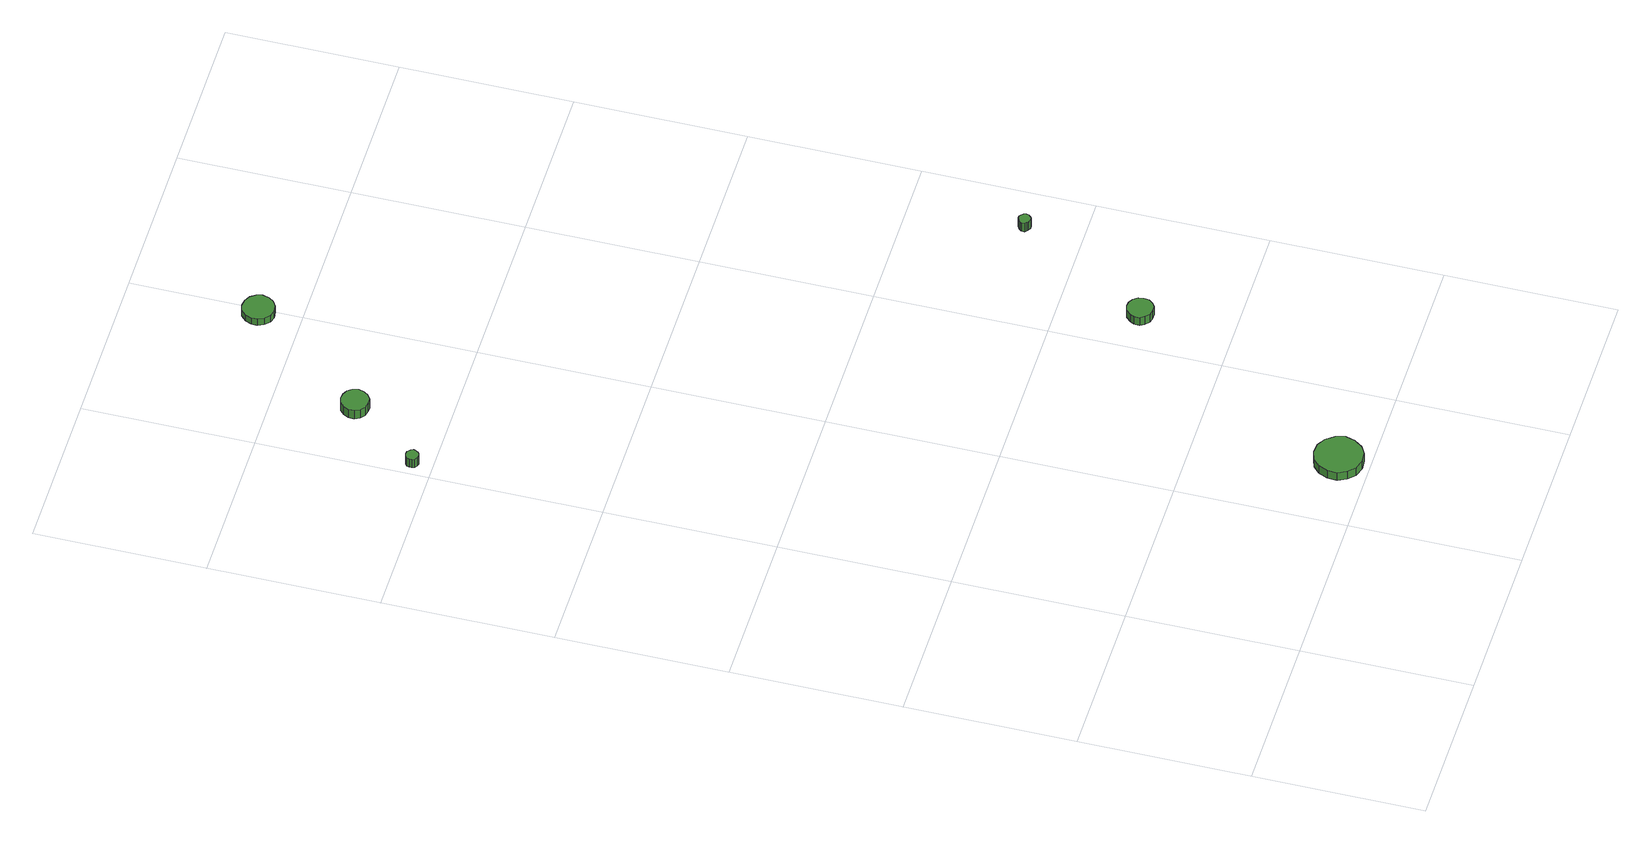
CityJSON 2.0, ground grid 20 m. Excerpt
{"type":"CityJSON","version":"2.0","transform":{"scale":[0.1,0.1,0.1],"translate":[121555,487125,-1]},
"CityObjects":{
"tree1":{"type":"SolitaryVegetationObject","attributes":{"function":"something"},"geometry":[{"type":"MultiSurface","lod":"1","boundaries":[[[0,1,2,3,4,5,6,7,8,9,10,11,12,13,14]],[[15,16,17,18,19,20,21,22,23,24,25,26,27,28,29]],[[0,29,28,1]],[[1,28,27,2]],[[2,27,26,3]],[[3,26,25,4]],[[4,25,24,5]],[[5,24,23,6]],[[6,23,22,7]],[[7,22,21,8]],[[8,21,20,9]],[[9,20,19,10]],[[10,19,18,11]],[[11,18,17,12]],[[12,17,16,13]],[[13,16,15,14]],[[14,15,29,0]]]}]},
"tree2":{"type":"SolitaryVegetationObject","attributes":{"function":"something"},"geometry":[{"type":"MultiSurface","lod":"1","boundaries":[[[30,31,32,33,34,35,36,37,38,39,40,41,42,43,44]],[[45,46,47,48,49,50,51,52,53,54,55,56,57,58,59]],[[30,59,58,31]],[[31,58,57,32]],[[32,57,56,33]],[[33,56,55,34]],[[34,55,54,35]],[[35,54,53,36]],[[36,53,52,37]],[[37,52,51,38]],[[38,51,50,39]],[[39,50,49,40]],[[40,49,48,41]],[[41,48,47,42]],[[42,47,46,43]],[[43,46,45,44]],[[44,45,59,30]]]}]},
"tree3":{"type":"SolitaryVegetationObject","attributes":{"function":"something"},"geometry":[{"type":"MultiSurface","lod":"1","boundaries":[[[60,61,62,63,64,65,66,67,68,69,70,71,72,73,74]],[[75,76,77,78,79,80,81,82,83,84,85,86,87,88,89]],[[60,89,88,61]],[[61,88,87,62]],[[62,87,86,63]],[[63,86,85,64]],[[64,85,84,65]],[[65,84,83,66]],[[66,83,82,67]],[[67,82,81,68]],[[68,81,80,69]],[[69,80,79,70]],[[70,79,78,71]],[[71,78,77,72]],[[72,77,76,73]],[[73,76,75,74]],[[74,75,89,60]]]}]},
"tree4":{"type":"SolitaryVegetationObject","attributes":{"function":"something"},"geometry":[{"type":"MultiSurface","lod":"1","boundaries":[[[90,91,92,93,94,95,96,97,98,99,100,101,102,103,104]],[[105,106,107,108,109,110,111,112,113,114,115,116,117,118,119]],[[90,119,118,91]],[[91,118,117,92]],[[92,117,116,93]],[[93,116,115,94]],[[94,115,114,95]],[[95,114,113,96]],[[96,113,112,97]],[[97,112,111,98]],[[98,111,110,99]],[[99,110,109,100]],[[100,109,108,101]],[[101,108,107,102]],[[102,107,106,103]],[[103,106,105,104]],[[104,105,119,90]]]}]},
"tree5":{"type":"SolitaryVegetationObject","attributes":{"function":"something"},"geometry":[{"type":"MultiSurface","lod":"1","boundaries":[[[120,121,122,123,124,125,126,127,128,129,130,131,132,133,134]],[[135,136,137,138,139,140,141,142,143,144,145,146,147,148,149]],[[120,149,148,121]],[[121,148,147,122]],[[122,147,146,123]],[[123,146,145,124]],[[124,145,144,125]],[[125,144,143,126]],[[126,143,142,127]],[[127,142,141,128]],[[128,141,140,129]],[[129,140,139,130]],[[130,139,138,131]],[[131,138,137,132]],[[132,137,136,133]],[[133,136,135,134]],[[134,135,149,120]]]}]},
"tree6":{"type":"SolitaryVegetationObject","attributes":{"function":"something"},"geometry":[{"type":"MultiSurface","lod":"1","boundaries":[[[150,151,152,153,154,155,156,157,158,159,160,161,162,163,164]],[[165,166,167,168,169,170,171,172,173,174,175,176,177,178,179]],[[150,179,178,151]],[[151,178,177,152]],[[152,177,176,153]],[[153,176,175,154]],[[154,175,174,155]],[[155,174,173,156]],[[156,173,172,157]],[[157,172,171,158]],[[158,171,170,159]],[[159,170,169,160]],[[160,169,168,161]],[[161,168,167,162]],[[162,167,166,163]],[[163,166,165,164]],[[164,165,179,150]]]}]}
},
"vertices":[
[321,36,18],[318,47,18],[311,57,18],[301,63,18],[289,64,18],[278,60,18],[270,53,18],[265,42,18],[265,30,18],[270,20,18],[278,12,18],[289,8,18],[301,9,18],[311,15,18],[318,25,18],[318,25,6],[311,15,6],[301,9,6],[289,8,6],[278,12,6],[270,20,6],[265,30,6],[265,42,6],[270,53,6],[278,60,6],[289,64,6],[301,63,6],[311,57,6],[318,47,6],[321,36,6],
[20,1023,25],[19,1026,25],[17,1028,25],[15,1030,25],[12,1030,25],[9,1029,25],[6,1027,25],[5,1024,25],[5,1021,25],[6,1018,25],[9,1016,25],[12,1015,25],[15,1016,25],[17,1017,25],[19,1020,25],[19,1020,12],[17,1017,12],[15,1016,12],[12,1015,12],[9,1016,12],[6,1018,12],[5,1021,12],[5,1024,12],[6,1027,12],[9,1029,12],[12,1030,12],[15,1030,12],[17,1028,12],[19,1026,12],[20,1023,12],
[99,1108,19],[97,1115,19],[93,1120,19],[87,1123,19],[81,1124,19],[74,1122,19],[69,1117,19],[66,1111,19],[66,1104,19],[69,1098,19],[74,1094,19],[81,1092,19],[87,1092,19],[93,1096,19],[97,1101,19],[97,1101,6],[93,1096,6],[87,1092,6],[81,1092,6],[74,1094,6],[69,1098,6],[66,1104,6],[66,1111,6],[69,1117,6],[74,1122,6],[81,1124,6],[87,1123,6],[93,1120,6],[97,1115,6],[99,1108,6],
[461,307,24],[460,313,24],[456,318,24],[451,321,24],[445,322,24],[439,320,24],[434,315,24],[431,310,24],[431,303,24],[434,298,24],[439,293,24],[445,292,24],[451,292,24],[456,295,24],[460,300,24],[460,300,12],[456,295,12],[451,292,12],[445,292,12],[439,293,12],[434,298,12],[431,303,12],[431,310,12],[434,315,12],[439,320,12],[445,322,12],[451,321,12],[456,318,12],[460,313,12],[461,307,12],
[213,1250,16],[211,1257,16],[207,1263,16],[200,1267,16],[192,1268,16],[185,1266,16],[179,1260,16],[176,1253,16],[176,1246,16],[179,1239,16],[185,1233,16],[192,1231,16],[200,1232,16],[207,1236,16],[211,1242,16],[211,1242,6],[207,1236,6],[200,1232,6],[192,1231,6],[185,1233,6],[179,1239,6],[176,1246,6],[176,1253,6],[179,1260,6],[185,1266,6],[192,1268,6],[200,1267,6],[207,1263,6],[211,1257,6],[213,1250,6],
[546,465,30],[545,468,30],[543,470,30],[541,472,30],[538,472,30],[535,471,30],[533,469,30],[531,467,30],[531,463,30],[533,461,30],[535,459,30],[538,458,30],[541,458,30],[543,460,30],[545,462,30],[545,462,17],[543,460,17],[541,458,17],[538,458,17],[535,459,17],[533,461,17],[531,463,17],[531,467,17],[533,469,17],[535,471,17],[538,472,17],[541,472,17],[543,470,17],[545,468,17],[546,465,17]
]}
